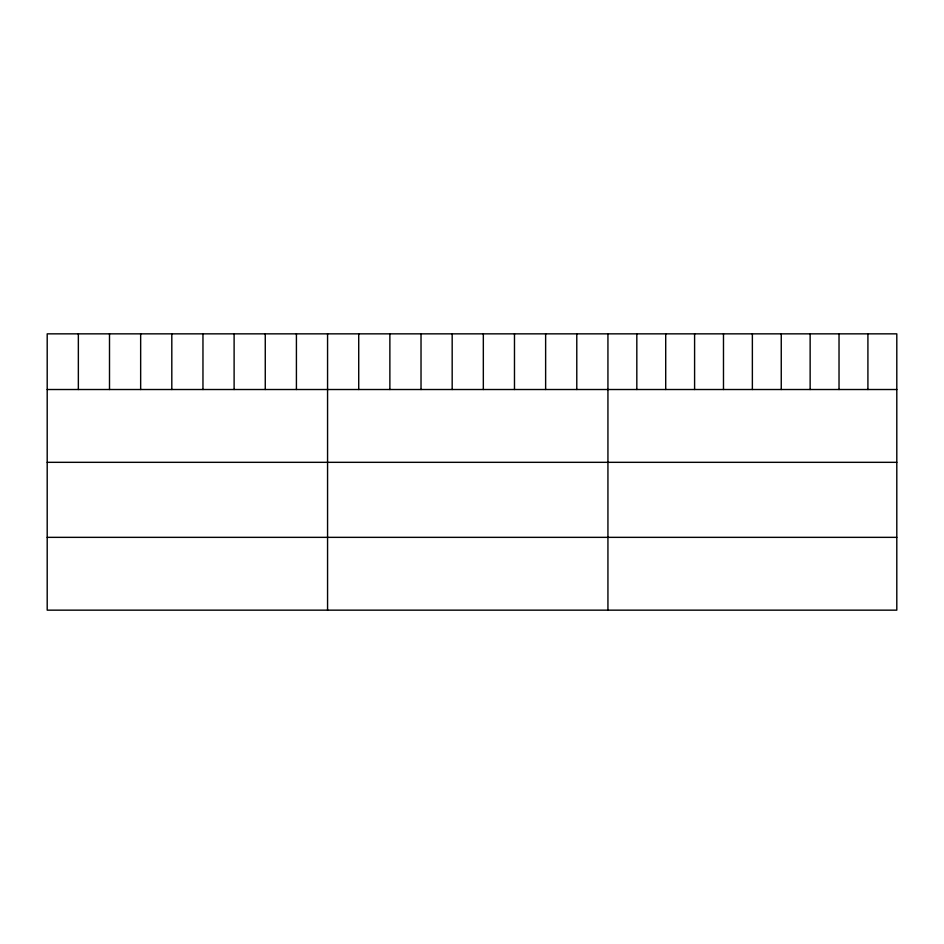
<?xml version="1.0" encoding="UTF-8"?>
<svg xmlns="http://www.w3.org/2000/svg" width="944" height="944" viewBox="0 0 944 944"><rect width="100%" height="100%" fill="white"/><g stroke="black" fill="none" stroke-linecap="round" stroke-linejoin="round"><path stroke-width="1.42" d="M896.8 389.518L896.8 610.154L47.2 610.154L47.2 333.846L896.8 333.846L896.8 389.518L47.2 389.518M47.2 462.324L896.8 462.324M47.2 537.348L896.8 537.348M867.914 333.846L867.914 389.518M839.027 333.846L839.027 389.518M810.141 333.846L810.141 389.518M781.254 333.846L781.254 389.518M752.368 333.846L752.368 389.518M723.482 333.846L723.482 389.518M694.595 333.846L694.595 389.518M665.709 333.846L665.709 389.518M636.822 333.846L636.822 389.518M607.936 333.846L607.936 610.154M576.784 333.846L576.784 389.518M545.632 333.846L545.632 389.518M514.48 333.846L514.48 389.518M483.328 333.846L483.328 389.518M452.176 333.846L452.176 389.518M421.024 333.846L421.024 389.518M389.872 333.846L389.872 389.518M358.72 333.846L358.72 389.518M327.568 333.846L327.568 610.154M296.416 333.846L296.416 389.518M265.264 333.846L265.264 389.518M234.112 333.846L234.112 389.518M202.96 333.846L202.96 389.518M171.808 333.846L171.808 389.518M140.656 333.846L140.656 389.518M109.504 333.846L109.504 389.518M78.352 333.846L78.352 389.518"/></g></svg>
